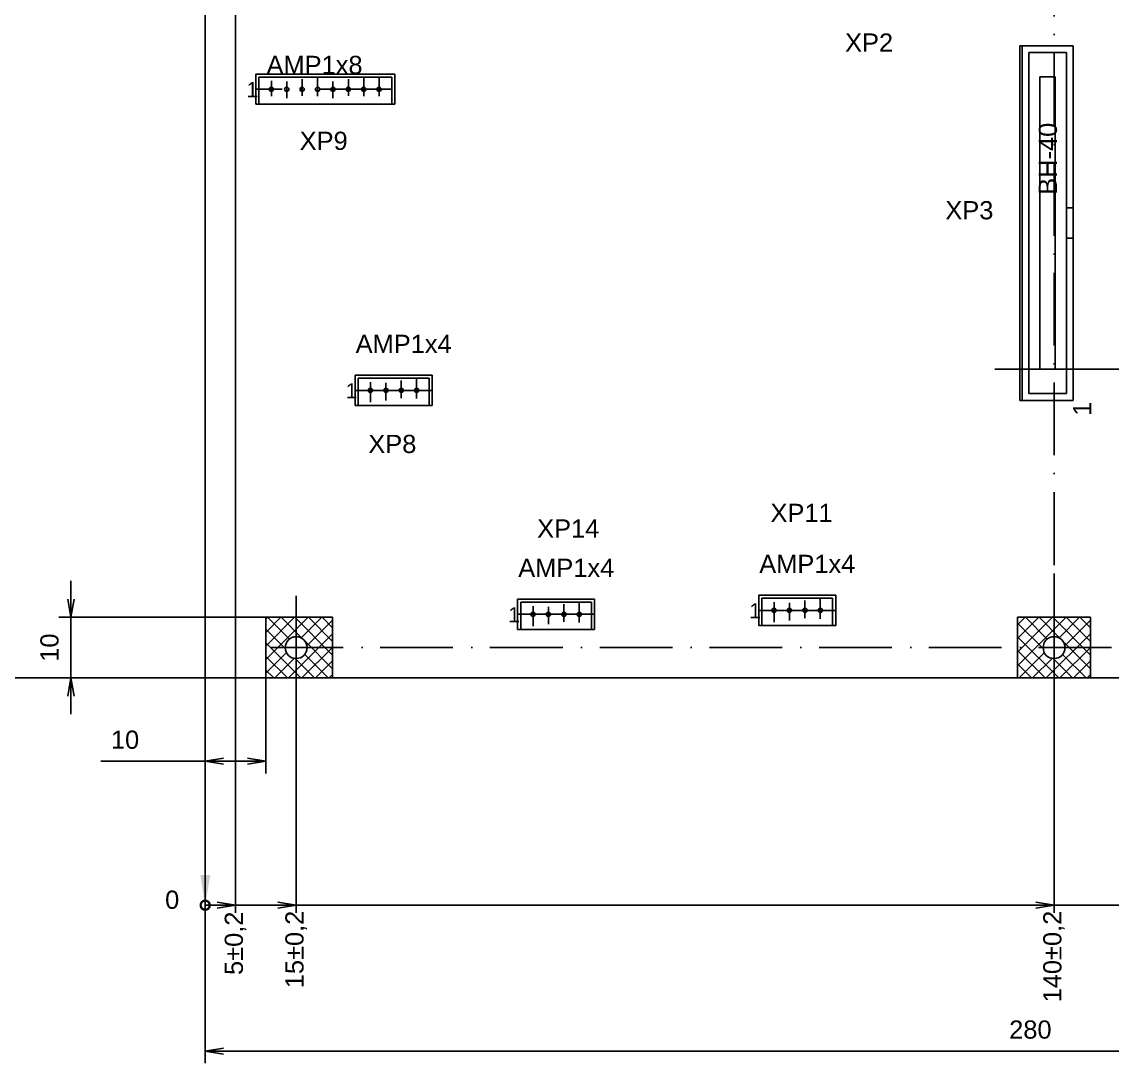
# Model space of a CAD drawing. Extents: x -34 to 51106, y -14166 to 1700.
# Drawn here: x 243 to 422.9, y -48.5 to 123.3 of the extents above; entities that cross this region are included whole.
import ezdxf

# ---------------------------------------------------------------- set-up
doc = ezdxf.new("R2010")
doc.units = 0
doc.linetypes.add('ACAD_ISO10W100', pattern=[18, 12, -3, 0, -3])
doc.layers.get('0').update_dxf_attribs({"linetype": 'CONTINUOUS'})
doc.layers.get('DEFPOINTS').update_dxf_attribs({"linetype": 'CONTINUOUS'})
for name, color, linetype in [('1', 1, 'CONTINUOUS'), ('ЖГУТ', 9, 'CONTINUOUS'), ('ОСИ', 3, 'ACAD_ISO10W100'), ('РАЗМЕРЫ', 2, 'CONTINUOUS'), ('ШТРИХОВКА', 80, 'CONTINUOUS')]:
    doc.layers.add(name, color=color, linetype=linetype)
doc.styles.add('ARIAL', font='arial.ttf', dxfattribs={"height": 3})
doc.styles.add('ARIALC', font='arial.ttf')
doc.dimstyles.new('ARIAL', dxfattribs={"dimscale": 0, "dimtxt": 3, "dimasz": 3, "dimexe": 2, "dimexo": 0, "dimgap": 2, "dimtad": 1, "dimtoh": 1, "dimdec": 1, "dimrnd": 0.1, "dimzin": 9, "dimtxsty": 'ARIAL', "dimblk": 'OPEN', "dimcen": -3, "dimdle": 1.25, "dimclrd": 256, "dimclre": 256, "dimclrt": 256, "dimazin": 3, "dimtfac": 1, "dimtdec": 1, "dimtmove": 0, "dimatfit": 3, "dimtvp": 1.5, "dimtolj": 1, "dimtzin": 1})
doc.dimstyles.new('BASA', dxfattribs={"dimtxt": 3, "dimasz": 3, "dimexe": 1.25, "dimexo": 0, "dimgap": 0, "dimtad": 0, "dimjust": 4, "dimtoh": 1, "dimdec": 1, "dimtxsty": 'ARIAL', "dimblk1": 'DOTSMALL', "dimblk2": 'OPEN', "dimsah": 1, "dimcen": 2.5, "dimclrd": 256, "dimclre": 256, "dimclrt": 256, "dimazin": 3, "dimtfac": 1, "dimtdec": 1, "dimtmove": 0, "dimatfit": 3})

# ---------------------------------------------------------------- blocks, each defined once
blk = doc.blocks.new('A$C8D9AF626')
for p, q in [((-2.19, 2.5), (-2.19, -2.5)), ((-2.19, 2.5), (10.51, 2.5)), ((-2.19, -2.5), (-2.19, 2.5)), ((10.51, 2.5), (-2.19, 2.5)), ((-1.69, -2.5), (-1.69, 2)), ((10.01, 2), (-1.69, 2)), ((10.01, -2.5), (10.01, 2)), ((10.51, 2.5), (10.51, -2.5)), ((10.51, -2.5), (10.51, 2.5)), ((-2.19, -2.5), (10.51, -2.5)), ((10.51, -2.5), (-2.19, -2.5))]:
    blk.add_line(p, q)
for centre in [(0.35, 0), (2.89, 0), (5.43, 0), (7.97, 0)]:
    blk.add_circle(centre, 0.35)
at = {"layer": 'ОСИ'}
for p, q in [((7.97, -1.18), (7.97, 1.95)), ((-2.19, 0), (10.51, 0)), ((10.51, 0), (-2.19, 0)), ((0.35, -1.18), (0.35, 1.36)), ((0.35, 1.18), (0.35, -1.95)), ((2.89, -1.47), (2.89, 1.26)), ((2.89, 1.08), (2.89, -1.65)), ((5.43, -1.08), (5.43, 1.65)), ((5.43, 1.47), (5.43, -1.26)), ((7.97, 1.18), (7.97, -1.36))]:
    blk.add_line(p, q, dxfattribs=at)
at = {"style": 'ARIALC'}
for s, height, p in [('АМР1х4', 3, (-2.09, 6.17)), ('1', 2.5, (-3.75, -1.32))]:
    blk.add_text(s, height=height, dxfattribs=at).set_placement(p)
blk = doc.blocks.new('A$C5A3DD760')
for p, q in [((-2.54, 1.14), (-2.54, -3.86)), ((-2.54, 1.14), (20.36, 1.14)), ((-2.54, -3.86), (-2.54, 1.14)), ((20.36, 1.14), (-2.54, 1.14)), ((-2.04, -3.86), (-2.04, 0.64)), ((19.86, 0.64), (-2.04, 0.64)), ((19.86, -3.86), (19.86, 0.64)), ((20.36, 1.14), (20.36, -3.86)), ((20.36, -3.86), (20.36, 1.14)), ((-2.54, -3.86), (20.36, -3.86)), ((20.36, -3.86), (-2.54, -3.86))]:
    blk.add_line(p, q)
for centre in [(0, -1.36), (2.54, -1.36), (5.08, -1.36), (7.62, -1.36), (10.16, -1.36), (12.7, -1.36), (15.24, -1.36), (17.78, -1.36)]:
    blk.add_circle(centre, 0.35)
at = {"layer": 'ОСИ'}
for p, q in [((0, -2.54), (0, 0)), ((5.08, -2.44), (5.08, 0.29)), ((7.62, -2.54), (7.62, 0.59)), ((12.7, -2.44), (12.7, 0.29)), ((15.24, -2.54), (15.24, 0.59)), ((17.78, -2.54), (17.78, 0.59)), ((19.86, -1.36), (-2.54, -1.36)), ((2.54, -2.83), (2.54, -0.1)), ((10.16, -2.83), (10.16, -0.1))]:
    blk.add_line(p, q, dxfattribs=at)
at = {"style": 'ARIALC'}
for s, height, p in [('АМР1х8', 3, (-0.79, 1.14)), ('1', 2.5, (-4.1, -2.68))]:
    blk.add_text(s, height=height, dxfattribs=at).set_placement(p)
blk = doc.blocks.new('_DOTSMALL')
at = {"color": 0, "linetype": 'BYBLOCK', "const_width": 0.5}
blk.add_lwpolyline([(-0.0625, 0, 1), (0.0625, 0, 1)], format="xyb", close=True, dxfattribs=at)
blk = doc.blocks.new('_OPEN')
at = {"color": 0, "linetype": 'BYBLOCK'}
for p, q in [((-1, 0.167), (0, 0)), ((-1, -0.167), (0, 0)), ((0, 0), (-1, 0))]:
    blk.add_line(p, q, dxfattribs=at)
blk = doc.blocks.new('*D302')
at = {"layer": 'DEFPOINTS', "color": 0}
for p in [(273.28, 25.09), (288.28, 25.09), (288.28, -22.4)]:
    blk.add_point(p, dxfattribs=at)
at = {"layer": 'РАЗМЕРЫ'}
for p, q in [((273.28, 25.09), (273.28, -23.65)), ((288.28, 25.09), (288.28, -23.65)), ((273.28, -22.4), (285.28, -22.4))]:
    blk.add_line(p, q, dxfattribs=at)
at = {"layer": 'РАЗМЕРЫ', "xscale": 3, "yscale": 3, "zscale": 3, "rotation": 180}
blk.add_blockref('_DOTSMALL', (273.28, -22.4), dxfattribs=at)
at = {"layer": 'РАЗМЕРЫ', "xscale": 3, "yscale": 3, "zscale": 3}
blk.add_blockref('_OPEN', (288.28, -22.4), dxfattribs=at)
at = {"layer": 'РАЗМЕРЫ', "insert": (288.28, -29.7), "char_height": 3, "attachment_point": 5, "rotation": 90, "style": 'ARIAL'}
blk.add_mtext('15±0,2', dxfattribs=at)
blk = doc.blocks.new('*D303')
at = {"layer": 'DEFPOINTS', "color": 0}
for p in [(526.28, 113.09), (273.28, 25.09), (526.28, -22.4)]:
    blk.add_point(p, dxfattribs=at)
at = {"layer": 'РАЗМЕРЫ'}
for p, q in [((526.28, 113.09), (526.28, -23.65)), ((273.28, 25.09), (273.28, -23.65)), ((273.28, -22.4), (523.28, -22.4))]:
    blk.add_line(p, q, dxfattribs=at)
at = {"layer": 'РАЗМЕРЫ', "xscale": 3, "yscale": 3, "zscale": 3, "rotation": 180}
blk.add_blockref('_DOTSMALL', (273.28, -22.4), dxfattribs=at)
at = {"layer": 'РАЗМЕРЫ', "xscale": 3, "yscale": 3, "zscale": 3}
blk.add_blockref('_OPEN', (526.28, -22.4), dxfattribs=at)
at = {"layer": 'РАЗМЕРЫ', "insert": (526.28, -31.03), "char_height": 3, "attachment_point": 5, "rotation": 90, "style": 'ARIAL'}
blk.add_mtext('253±0,2', dxfattribs=at)
blk = doc.blocks.new('*D304')
at = {"layer": 'DEFPOINTS', "color": 0}
for p in [(413.28, 32.34), (273.28, 25.09), (413.28, -22.4)]:
    blk.add_point(p, dxfattribs=at)
at = {"layer": 'РАЗМЕРЫ'}
for p, q in [((413.28, 32.34), (413.28, -23.65)), ((273.28, 25.09), (273.28, -23.65)), ((273.28, -22.4), (410.28, -22.4))]:
    blk.add_line(p, q, dxfattribs=at)
at = {"layer": 'РАЗМЕРЫ', "xscale": 3, "yscale": 3, "zscale": 3, "rotation": 180}
blk.add_blockref('_DOTSMALL', (273.28, -22.4), dxfattribs=at)
at = {"layer": 'РАЗМЕРЫ', "xscale": 3, "yscale": 3, "zscale": 3}
blk.add_blockref('_OPEN', (413.28, -22.4), dxfattribs=at)
at = {"layer": 'РАЗМЕРЫ', "insert": (413.28, -30.87), "char_height": 3, "attachment_point": 5, "rotation": 90, "style": 'ARIAL'}
blk.add_mtext('140±0,2', dxfattribs=at)
blk = doc.blocks.new('*D305')
at = {"layer": 'DEFPOINTS', "color": 0}
for p in [(273.28, 25.09), (553.28, 25.09), (273.28, -46.46)]:
    blk.add_point(p, dxfattribs=at)
at = {"layer": 'РАЗМЕРЫ'}
for p, q in [((273.28, 25.09), (273.28, -48.46)), ((553.28, 25.09), (553.28, -48.46)), ((550.28, -46.46), (276.28, -46.46))]:
    blk.add_line(p, q, dxfattribs=at)
at = {"layer": 'РАЗМЕРЫ', "xscale": 3, "yscale": 3, "zscale": 3, "rotation": 180}
blk.add_blockref('_OPEN', (273.28, -46.46), dxfattribs=at)
at = {"layer": 'РАЗМЕРЫ', "xscale": 3, "yscale": 3, "zscale": 3}
blk.add_blockref('_OPEN', (553.28, -46.46), dxfattribs=at)
at = {"layer": 'РАЗМЕРЫ', "insert": (409.38, -42.93), "char_height": 3, "attachment_point": 5, "style": 'ARIAL'}
blk.add_mtext('\\A1;280', dxfattribs=at)
blk = doc.blocks.new('*D300')
at = {"layer": 'DEFPOINTS', "color": 0}
for p in [(273.28, 25.09), (538.28, 11.06), (538.28, -22.4)]:
    blk.add_point(p, dxfattribs=at)
at = {"layer": 'РАЗМЕРЫ'}
for p, q in [((273.28, 25.09), (273.28, -23.65)), ((538.28, 11.06), (538.28, -23.65)), ((273.28, -22.4), (535.28, -22.4))]:
    blk.add_line(p, q, dxfattribs=at)
at = {"layer": 'РАЗМЕРЫ', "xscale": 3, "yscale": 3, "zscale": 3, "rotation": 180}
blk.add_blockref('_DOTSMALL', (273.28, -22.4), dxfattribs=at)
at = {"layer": 'РАЗМЕРЫ', "xscale": 3, "yscale": 3, "zscale": 3}
blk.add_blockref('_OPEN', (538.28, -22.4), dxfattribs=at)
at = {"layer": 'РАЗМЕРЫ', "insert": (538.28, -31.03), "char_height": 3, "attachment_point": 5, "rotation": 90, "style": 'ARIAL'}
blk.add_mtext('265±0,2', dxfattribs=at)
blk = doc.blocks.new('*D301')
at = {"layer": 'DEFPOINTS', "color": 0}
for p in [(548.28, 191.06), (273.28, 25.09), (548.28, -22.4)]:
    blk.add_point(p, dxfattribs=at)
at = {"layer": 'РАЗМЕРЫ'}
for p, q in [((548.28, 191.06), (548.28, -23.65)), ((273.28, 25.09), (273.28, -23.65)), ((273.28, -22.4), (545.28, -22.4))]:
    blk.add_line(p, q, dxfattribs=at)
at = {"layer": 'РАЗМЕРЫ', "xscale": 3, "yscale": 3, "zscale": 3, "rotation": 180}
blk.add_blockref('_DOTSMALL', (273.28, -22.4), dxfattribs=at)
at = {"layer": 'РАЗМЕРЫ', "xscale": 3, "yscale": 3, "zscale": 3}
blk.add_blockref('_OPEN', (548.28, -22.4), dxfattribs=at)
at = {"layer": 'РАЗМЕРЫ', "insert": (548.28, -31.03), "char_height": 3, "attachment_point": 5, "rotation": 90, "style": 'ARIAL'}
blk.add_mtext('275±0,2', dxfattribs=at)
blk = doc.blocks.new('*D306')
at = {"layer": 'DEFPOINTS', "color": 0}
for p in [(278.28, 193.07), (273.28, 25.09), (278.28, -22.4)]:
    blk.add_point(p, dxfattribs=at)
at = {"layer": 'РАЗМЕРЫ'}
for p, q in [((278.28, 193.07), (278.28, -23.65)), ((273.28, 25.09), (273.28, -23.65)), ((273.28, -22.4), (275.28, -22.4))]:
    blk.add_line(p, q, dxfattribs=at)
at = {"layer": 'РАЗМЕРЫ', "xscale": 3, "yscale": 3, "zscale": 3, "rotation": 180}
blk.add_blockref('_DOTSMALL', (273.28, -22.4), dxfattribs=at)
at = {"layer": 'РАЗМЕРЫ', "xscale": 3, "yscale": 3, "zscale": 3}
blk.add_blockref('_OPEN', (278.28, -22.4), dxfattribs=at)
at = {"layer": 'РАЗМЕРЫ', "insert": (278.28, -28.68), "char_height": 3, "attachment_point": 5, "rotation": 90, "style": 'ARIAL'}
blk.add_mtext('5±0,2', dxfattribs=at)
blk = doc.blocks.new('*D309')
at = {"layer": 'DEFPOINTS', "color": 0}
for p in [(219.41, 205.09), (273.28, 205.09), (283.28, 15.09)]:
    blk.add_point(p, dxfattribs=at)
at = {"layer": 'РАЗМЕРЫ'}
for p, q in [((273.28, 205.09), (217.41, 205.09)), ((219.41, 18.09), (219.41, 202.09)), ((283.28, 15.09), (217.41, 15.09))]:
    blk.add_line(p, q, dxfattribs=at)
at = {"layer": 'РАЗМЕРЫ', "xscale": 3, "yscale": 3, "zscale": 3}
for p, rotation in [((219.41, 205.09), 90), ((219.41, 15.09), 270)]:
    blk.add_blockref('_OPEN', p, dxfattribs=dict(at, rotation=rotation))
at = {"layer": 'РАЗМЕРЫ', "insert": (215.88, 115.59), "char_height": 3, "attachment_point": 5, "rotation": 90, "style": 'ARIAL'}
blk.add_mtext('\\A1;190', dxfattribs=at)
blk = doc.blocks.new('*D311')
at = {"layer": 'DEFPOINTS', "color": 0}
for p in [(273.28, 15.09), (283.28, 15.09), (283.28, 1.35)]:
    blk.add_point(p, dxfattribs=at)
at = {"layer": 'РАЗМЕРЫ'}
for p, q in [((273.28, 15.09), (273.28, -0.65)), ((283.28, 15.09), (283.28, -0.65)), ((273.28, 1.35), (256.06, 1.35)), ((280.28, 1.35), (276.28, 1.35))]:
    blk.add_line(p, q, dxfattribs=at)
at = {"layer": 'РАЗМЕРЫ', "xscale": 3, "yscale": 3, "zscale": 3, "rotation": 180}
blk.add_blockref('_OPEN', (273.28, 1.35), dxfattribs=at)
at = {"layer": 'РАЗМЕРЫ', "xscale": 3, "yscale": 3, "zscale": 3}
blk.add_blockref('_OPEN', (283.28, 1.35), dxfattribs=at)
at = {"layer": 'РАЗМЕРЫ', "insert": (260.06, 4.88), "char_height": 3, "attachment_point": 5, "style": 'ARIAL'}
blk.add_mtext('\\A1;10', dxfattribs=at)
blk = doc.blocks.new('*D312')
at = {"layer": 'DEFPOINTS', "color": 0}
for p in [(251.14, 25.09), (274.99, 25.09), (274.81, 15.09)]:
    blk.add_point(p, dxfattribs=at)
at = {"layer": 'РАЗМЕРЫ'}
for p, q in [((251.14, 28.09), (251.14, 31.09)), ((274.99, 25.09), (249.14, 25.09)), ((251.14, 15.09), (251.14, 25.09)), ((274.81, 15.09), (249.14, 15.09)), ((251.14, 12.09), (251.14, 9.09))]:
    blk.add_line(p, q, dxfattribs=at)
at = {"layer": 'РАЗМЕРЫ', "xscale": 3, "yscale": 3, "zscale": 3}
for p, rotation in [((251.14, 25.09), 270), ((251.14, 15.09), 90)]:
    blk.add_blockref('_OPEN', p, dxfattribs=dict(at, rotation=rotation))
at = {"layer": 'РАЗМЕРЫ', "insert": (247.61, 20.09), "char_height": 3, "attachment_point": 5, "rotation": 90, "style": 'ARIAL'}
blk.add_mtext('\\A1;10', dxfattribs=at)

msp = doc.modelspace()

# ---------------------------------------------------------------- hatches: boundary and pattern name
at = {"layer": 'ШТРИХОВКА'}
h = msp.add_hatch(dxfattribs=at)
h.set_pattern_fill('ANSI37', color=256, scale=0.5, angle=-90)
h.set_pattern_definition([(315, (2386.048, -2820.5092), (1.122532, 1.122532), []), (45, (2386.048, -2820.5092), (-1.122532, 1.122532), [])])
edge = h.paths.add_edge_path()
edge.add_arc((288.2841, 20.089), 1.8, 0, 90)
edge.add_line((288.2841, 21.889), (288.2841, 25.089))
edge.add_line((288.2841, 25.089), (294.2841, 25.089))
edge.add_line((294.2841, 25.089), (294.2841, 20.089))
edge.add_line((294.2841, 20.089), (290.0841, 20.089))
edge = h.paths.add_edge_path()
edge.add_line((283.2841, 20.089), (283.2841, 25.089))
edge.add_line((283.2841, 25.089), (288.2841, 25.089))
edge.add_line((288.2841, 25.089), (288.2841, 21.889))
edge.add_arc((288.2841, 20.089), 1.8, 90, 180)
edge.add_line((286.4841, 20.089), (283.2841, 20.089))
edge = h.paths.add_edge_path()
edge.add_line((283.2841, 15.089), (283.2841, 20.089))
edge.add_line((283.2841, 20.089), (286.4841, 20.089))
edge.add_arc((288.2841, 20.089), 1.8, 180, 270)
edge.add_line((288.2841, 18.289), (288.2841, 15.089))
edge.add_line((288.2841, 15.089), (283.2841, 15.089))
edge = h.paths.add_edge_path()
edge.add_line((288.2841, 15.089), (288.2841, 18.289))
edge.add_arc((288.2841, 20.089), 1.8, 270, 360)
edge.add_line((290.0841, 20.089), (294.2841, 20.089))
edge.add_line((294.2841, 20.089), (294.2841, 15.089))
edge.add_line((294.2841, 15.089), (288.2841, 15.089))
h = msp.add_hatch(dxfattribs=at)
h.set_pattern_fill('ANSI37', color=256, scale=0.5, angle=-90)
h.set_pattern_definition([(315, (2511.048, -2820.5092), (1.122532, 1.122532), []), (45, (2511.048, -2820.5092), (-1.122532, 1.122532), [])])
edge = h.paths.add_edge_path()
edge.add_arc((413.2841, 20.089), 1.8, 0, 90)
edge.add_line((413.2841, 21.889), (413.2841, 25.089))
edge.add_line((413.2841, 25.089), (419.2841, 25.089))
edge.add_line((419.2841, 25.089), (419.2841, 20.089))
edge.add_line((419.2841, 20.089), (415.0841, 20.089))
edge = h.paths.add_edge_path()
edge.add_line((407.2841, 20.089), (407.2841, 25.089))
edge.add_line((407.2841, 25.089), (413.2841, 25.089))
edge.add_line((413.2841, 25.089), (413.2841, 21.889))
edge.add_arc((413.2841, 20.089), 1.8, 90, 180)
edge.add_line((411.4841, 20.089), (407.2841, 20.089))
edge = h.paths.add_edge_path()
edge.add_line((407.2841, 15.089), (407.2841, 20.089))
edge.add_line((407.2841, 20.089), (411.4841, 20.089))
edge.add_arc((413.2841, 20.089), 1.8, 180, 270)
edge.add_line((413.2841, 18.289), (413.2841, 15.089))
edge.add_line((413.2841, 15.089), (407.2841, 15.089))
edge = h.paths.add_edge_path()
edge.add_line((413.2841, 15.089), (413.2841, 18.289))
edge.add_arc((413.2841, 20.089), 1.8, 270, 360)
edge.add_line((415.0841, 20.089), (419.2841, 20.089))
edge.add_line((419.2841, 20.089), (419.2841, 15.089))
edge.add_line((419.2841, 15.089), (413.2841, 15.089))

# ---------------------------------------------------------------- linework, layer by layer
for p, q in [((273.2841, 25.089), (273.2841, 205.089)), ((407.6198, 119.3809), (416.4198, 119.3809)), ((407.6198, 60.8809), (407.6198, 119.3809)), ((408.0198, 60.8809), (408.0198, 119.3809)), ((416.4198, 60.8809), (416.4198, 119.3809)), ((409.1198, 62.0309), (409.1198, 118.2309)), ((409.1198, 118.2309), (415.3198, 118.2309)), ((415.3198, 62.0309), (415.3198, 118.2309)), ((410.9498, 114.2609), (413.4898, 114.2609)), ((410.9498, 66.0009), (410.9498, 114.2609)), ((413.4898, 66.0009), (413.4898, 114.2609)), ((415.3198, 92.6309), (416.4198, 92.6309)), ((415.3198, 87.6309), (416.4198, 87.6309)), ((410.9498, 66.0009), (413.4898, 66.0009)), ((409.1198, 62.0309), (415.3198, 62.0309)), ((407.6198, 60.8809), (416.4198, 60.8809)), ((273.2841, 25.089), (283.2841, 25.089)), ((283.2841, 25.089), (283.2841, 15.089)), ((543.2841, 15.089), (283.2841, 15.089))]:
    msp.add_line(p, q)
for centre in [(288.2841, 20.089), (413.2841, 20.089)]:
    msp.add_circle(centre, 1.8)
at = {"layer": '1'}
for p, q in [((403.5013, 66.0009), (436.6535, 66.0009)), ((283.2841, 25.089), (294.2841, 25.089)), ((294.2841, 15.089), (294.2841, 25.089)), ((407.2841, 25.089), (419.2841, 25.089)), ((407.2841, 25.089), (407.2841, 15.089)), ((419.2841, 15.089), (419.2841, 25.089))]:
    msp.add_line(p, q, dxfattribs=at)
at = {"layer": 'ОСИ'}
for p, q in [((413.2841, 208.609), (413.2841, 10.8036)), ((288.2841, 28.609), (288.2841, 11.0539)), ((549.442, 20.089), (283.2841, 20.089))]:
    msp.add_line(p, q, dxfattribs=at)

# ---------------------------------------------------------------- block references
at = {"layer": 'ЖГУТ'}
for name, p in [('A$C5A3DD760', (284.188, 113.5679)), ('A$C8D9AF626', (300.1843, 62.5247)), ('A$C8D9AF626', (327.0024, 25.5834)), ('A$C8D9AF626', (366.7573, 26.2265))]:
    msp.add_blockref(name, p, dxfattribs=at)

# ---------------------------------------------------------------- texts
at = {"style": 'ARIALC'}
for s, p in [('XP2', (378.8213, 118.399)), ('XP9', (288.8637, 102.1929)), ('XP3', (395.3603, 90.7403)), ('XP8', (300.1859, 52.1882)), ('XP11', (366.5184, 40.8146)), ('XP14', (328.0291, 38.2406))]:
    msp.add_text(s, height=3, dxfattribs=at).set_placement(p)
msp.add_text('ВН-40', height=3, rotation=90, dxfattribs=at).set_placement((413.7645, 94.7906))
at = {"layer": 'РАЗМЕРЫ', "style": 'ARIALC'}
msp.add_text('1', height=3, rotation=90, dxfattribs=at).set_placement((419.4297, 58.3203))
at = {"layer": 'РАЗМЕРЫ', "insert": (266.6684, -19.9949), "char_height": 3, "width": 2.795527, "attachment_point": 1, "style": 'ARIAL'}
msp.add_mtext('0', dxfattribs=at)

# ---------------------------------------------------------------- dimensions: what is measured, and where the dimension line sits
at = {"layer": 'РАЗМЕРЫ'}
for base, p1, p2, picture, middle in [((219.4112, 205.089), (283.2841, 15.089), (273.2841, 205.089), '*D309', (219.4112, 115.5893)), ((251.1411, 25.089), (274.8094, 15.089), (274.9921, 25.089), '*D312', (251.1411, 20.089))]:
    dim = msp.add_linear_dim(base=base, p1=p1, p2=p2, angle=90, dimstyle='ARIAL', override={"dimscale": 1}, dxfattribs=at)
    dim.commit()
    dim.dimension.update_dxf_attribs({"geometry": picture, "text_midpoint": middle, "dimtype": 160})
for base, p2, picture, middle in [((278.2841, -22.3966), (278.2841, 193.074), '*D306', (278.2841, -28.6776)), ((548.2841, -22.3966), (548.2841, 191.0558), '*D301', (548.2841, -31.0341)), ((526.2842, -22.3966), (526.2842, 113.0934), '*D303', (526.2842, -31.0341)), ((413.2841, -22.3966), (413.2841, 32.3429), '*D304', (413.2841, -30.8673)), ((288.2841, -22.3966), (288.2841, 25.089), '*D302', (288.2841, -29.7019)), ((538.2841, -22.3966), (538.2841, 11.0558), '*D300', (538.2841, -31.0341))]:
    dim = msp.add_linear_dim(base=base, p1=(273.2841, 25.089), p2=p2, dimstyle='BASA', override={"dimgap": 0, "dimtol": 1, "dimlim": 0, "dimtp": 0.2, "dimtm": 0.2}, dxfattribs=at)
    dim.commit()
    dim.dimension.update_dxf_attribs({"geometry": picture, "text_midpoint": middle})
for base, p1, p2, picture, middle in [((273.2841, -46.4595), (553.2841, 25.089), (273.2841, 25.089), '*D305', (409.3821, -46.4595)), ((283.2841, 1.3481), (273.2841, 15.089), (283.2841, 15.089), '*D311', (260.0634, 1.3481))]:
    dim = msp.add_linear_dim(base=base, p1=p1, p2=p2, dimstyle='ARIAL', override={"dimscale": 1}, dxfattribs=at)
    dim.commit()
    dim.dimension.update_dxf_attribs({"geometry": picture, "text_midpoint": middle, "dimtype": 160})

# ---------------------------------------------------------------- leaders
msp.add_leader([(273.2841, -22.3966), (273.2841, 32.4163)], dimstyle='ARIAL', override={"dimscale": 1, "dimasz": 5, "dimtad": 0}, dxfattribs=at)

doc.saveas('drawing.dxf')
